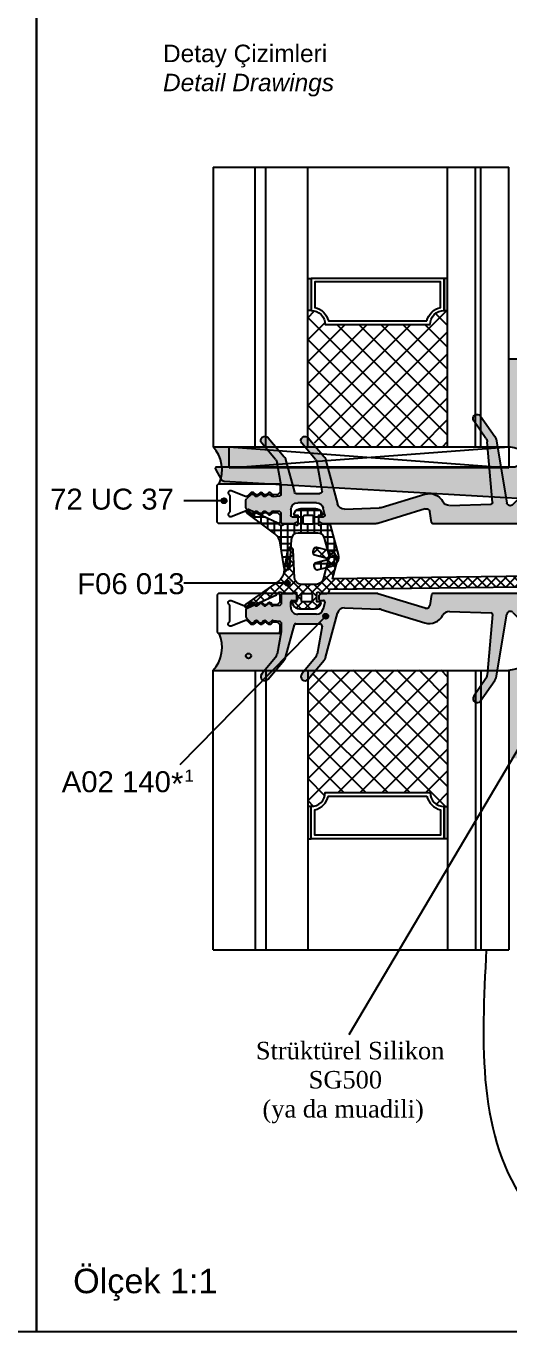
# Model space of a CAD drawing. Header units: millimetres. Extents: x -624 to 1947, y 11274 to 11571.
# Drawn here: x -205.1 to -136, y 11274.3 to 11461.2 of the extents above; entities that cross this region are included whole.
import ezdxf

# ---------------------------------------------------------------- set-up
doc = ezdxf.new("R2010")
doc.units = ezdxf.units.MM
for name, color, linetype in [('AKSESUAR', 7, 'Continuous'), ('Antet', 7, 'Continuous'), ('FITIL', 11, 'Continuous'), ('Layer1', 7, 'Continuous'), ('nokta', 140, 'Continuous'), ('silikon', 5, 'Continuous'), ('yazı_numara_k', 11, 'Continuous')]:
    doc.layers.add(name, color=color, linetype=linetype)
doc.styles.get("Standard").update_dxf_attribs({"font": 'arial.ttf'})

# ---------------------------------------------------------------- blocks, each defined once
blk = doc.blocks.new('camtakozu')
at = {"color": 1}
for p, q in [((708.43, 13168.56), (748.43, 13168.56)), ((708.43, 13165.56), (708.43, 13168.56)), ((708.43, 13168.56), (748.43, 13165.56)), ((708.43, 13165.56), (748.43, 13168.56)), ((748.43, 13168.56), (748.43, 13165.56)), ((748.43, 13165.56), (708.43, 13165.56))]:
    blk.add_line(p, q, dxfattribs=at)
blk = doc.blocks.new('CAM5V')
at = {"linetype": 'Continuous'}
for points in [[(941.47, -529.89), (941.47, -534.48), (940.97, -534.48), (940.97, -529.89)], [(941.47, -529.89), (941.47, -534.48), (940.97, -534.48), (940.97, -529.89)], [(941.47, -529.89), (941.47, -534.48), (940.97, -534.48), (940.97, -529.89)], [(960.47, -529.89), (960.47, -534.48), (960.97, -534.48), (960.97, -529.89)], [(960.47, -529.89), (960.47, -534.48), (960.97, -534.48), (960.97, -529.89)], [(960.47, -529.89), (960.47, -534.48), (960.97, -534.48), (960.97, -529.89)]]:
    blk.add_hatch(color=4, dxfattribs=at).paths.add_polyline_path(points)
at = {"color": 4}
for p, q in [((927.45, -513.99), (927.45, -553.99)), ((927.45, -513.99), (969.73, -513.99)), ((927.45, -513.99), (927.45, -553.99)), ((927.45, -513.99), (969.73, -513.99)), ((927.45, -513.99), (927.45, -553.99)), ((927.45, -513.99), (969.73, -513.99)), ((933.45, -553.99), (933.45, -513.99)), ((933.45, -553.99), (933.45, -513.99)), ((933.45, -553.99), (933.45, -513.99)), ((934.97, -553.99), (934.97, -513.99)), ((934.97, -553.99), (934.97, -513.99)), ((934.97, -553.99), (934.97, -513.99)), ((940.97, -553.99), (940.97, -513.99)), ((940.97, -553.99), (940.97, -513.99)), ((940.97, -553.99), (940.97, -513.99)), ((960.97, -553.99), (960.97, -513.99)), ((960.97, -553.99), (960.97, -513.99)), ((960.97, -553.99), (960.97, -513.99)), ((964.97, -553.99), (964.97, -513.99)), ((964.97, -553.99), (964.97, -513.99)), ((964.97, -553.99), (964.97, -513.99)), ((965.73, -553.99), (965.73, -513.99)), ((965.73, -553.99), (965.73, -513.99)), ((965.73, -553.99), (965.73, -513.99)), ((969.73, -553.99), (969.73, -513.99)), ((969.73, -553.99), (969.73, -513.99)), ((969.73, -553.99), (969.73, -513.99)), ((927.45, -553.99), (969.73, -553.99)), ((927.45, -553.99), (969.73, -553.99)), ((927.45, -553.99), (969.73, -553.99))]:
    blk.add_line(p, q, dxfattribs=at)
for points in [[(941.47, -529.89), (941.47, -534.48), (940.97, -534.48), (940.97, -529.89)], [(941.47, -529.89), (941.47, -534.48), (940.97, -534.48), (940.97, -529.89)], [(941.47, -529.89), (941.47, -534.48), (940.97, -534.48), (940.97, -529.89)], [(960.47, -529.89), (960.47, -534.49), (960.97, -534.49), (960.97, -529.89)], [(960.47, -529.89), (960.47, -534.48), (960.97, -534.48), (960.97, -529.89)], [(960.47, -529.89), (960.47, -534.49), (960.97, -534.49), (960.97, -529.89)], [(960.47, -529.89), (960.47, -534.48), (960.97, -534.48), (960.97, -529.89)], [(960.47, -529.89), (960.47, -534.49), (960.97, -534.49), (960.97, -529.89)], [(960.47, -529.89), (960.47, -534.48), (960.97, -534.48), (960.97, -529.89)]]:
    blk.add_lwpolyline(points, close=True, dxfattribs=at)
for points in [[(958.47, -536.49, -0.414214), (960.47, -534.49), (960.47, -529.89), (941.47, -529.89), (941.47, -534.49, -0.414214), (943.47, -536.49)], [(958.47, -536.49, -0.414214), (960.47, -534.49), (960.47, -529.89), (941.47, -529.89), (941.47, -534.49, -0.414214), (943.47, -536.49)], [(958.47, -536.49, -0.414214), (960.47, -534.49), (960.47, -529.89), (941.47, -529.89), (941.47, -534.49, -0.414214), (943.47, -536.49)], [(958.02, -535.99, -0.300614), (959.97, -534.04), (959.97, -530.39), (941.97, -530.39), (941.97, -534.04, -0.300614), (943.92, -535.99)], [(958.02, -535.99, -0.300614), (959.97, -534.04), (959.97, -530.39), (941.97, -530.39), (941.97, -534.04, -0.300614), (943.92, -535.99)], [(958.02, -535.99, -0.300614), (959.97, -534.04), (959.97, -530.39), (941.97, -530.39), (941.97, -534.04, -0.300614), (943.92, -535.99)]]:
    blk.add_lwpolyline(points, format="xyb", close=True, dxfattribs=at)
blk = doc.blocks.new('72UC37')
at = {"layer": 'Layer1', "color": 0, "linetype": 'Continuous', "ltscale": 10}
blk.add_lwpolyline([(1705.09, 11318.63), (1706, 11318.63), (1706.34, 11318.33), (1706.39, 11317.75, -0.221695), (1706.3, 11317.51), (1706.13, 11317.34, 0.414214), (1706.13, 11316.91), (1706.3, 11316.74, -0.414214), (1706.3, 11316.32), (1706.13, 11316.14, 0.414214), (1706.13, 11315.72), (1706.3, 11315.54, -0.414214), (1706.3, 11315.12), (1706.13, 11314.94, 0.198912), (1706.04, 11314.73), (1706.04, 11314.67), (1706.04, 11314.62, 0.198912), (1706.13, 11314.41), (1706.55, 11313.99, -0.298826), (1706.62, 11313.67), (1705.81, 11311.64, 0.837166), (1706.32, 11311.33, -0.213422), (1706.54, 11311.43), (1707.64, 11311.43), (1708.75, 11311.43, -0.213422), (1708.97, 11311.33, 0.837166), (1709.47, 11311.64), (1708.67, 11313.67, -0.298826), (1708.74, 11313.99), (1709.15, 11314.41, 0.198912), (1709.24, 11314.62), (1709.24, 11314.67), (1709.24, 11314.73, 0.198912), (1709.15, 11314.94), (1708.98, 11315.12, -0.414214), (1708.98, 11315.54), (1709.15, 11315.72, 0.414214), (1709.15, 11316.14), (1708.98, 11316.32, -0.414214), (1708.98, 11316.74), (1709.15, 11316.91, 0.414214), (1709.15, 11317.34), (1708.98, 11317.51, -0.221695), (1708.89, 11317.75), (1708.94, 11318.33), (1709.28, 11318.63), (1710.19, 11318.63, -0.414214), (1710.49, 11318.33), (1710.49, 11309.93, -0.414214), (1710.19, 11309.63), (1707.64, 11309.63), (1705.09, 11309.63, -0.414214), (1704.79, 11309.93), (1704.79, 11318.33, -0.414214)], format="xyb", close=True, dxfattribs=at)
blk = doc.blocks.new('A02140')
blk.add_hatch(color=1).paths.add_polyline_path([(1229.32, 10846.43), (1229.32, 10862.9, 0.36397), (1229.15, 10863.09), (1227.59, 10863.37, -0.450467), (1227.2, 10864.01), (1229.27, 10870.8, 0.074313), (1229.32, 10871.09), (1229.32, 10878.69, 0.131652), (1229.29, 10878.79), (1229.09, 10879.13, 0.267949), (1228.92, 10879.23), (1228.52, 10879.23, 0.414214), (1228.32, 10879.03), (1228.32, 10878.55, -0.486696), (1228.07, 10878.36), (1227.08, 10878.6, -0.345265), (1226.32, 10879.57), (1226.32, 10882.23, -0.414214), (1227.32, 10883.23), (1228.12, 10883.23, -0.414214), (1228.32, 10883.03), (1228.32, 10882.43, 0.414214), (1228.52, 10882.23), (1228.92, 10882.23, 0.267949), (1229.09, 10882.33), (1229.29, 10882.68, 0.131652), (1229.32, 10882.78), (1229.32, 10884.43, 0.414214), (1229.12, 10884.63), (1227.79, 10884.63, -0.388879), (1227.59, 10884.81), (1227.51, 10885.74, -0.221695), (1227.6, 10885.98), (1227.77, 10886.15, 0.414214), (1227.77, 10886.58), (1227.61, 10886.74, -0.414214), (1227.61, 10887.16), (1227.79, 10887.34, 0.414214), (1227.79, 10887.76), (1227.61, 10887.94, -0.414214), (1227.61, 10888.36), (1227.79, 10888.54, 0.414214), (1227.79, 10888.96), (1227.2, 10889.55, 0.197461), (1226.99, 10889.64), (1225.97, 10889.64, 0.197461), (1225.76, 10889.55), (1225.17, 10888.96, 0.414214), (1225.17, 10888.54), (1225.35, 10888.36, -0.414214), (1225.35, 10887.94), (1225.17, 10887.76, 0.414214), (1225.17, 10887.34), (1225.35, 10887.16, -0.414214), (1225.35, 10886.74), (1225.18, 10886.58, 0.414214), (1225.18, 10886.15), (1225.36, 10885.98, -0.221695), (1225.45, 10885.74), (1225.33, 10884.81, -0.387272), (1225.13, 10884.63), (1223.83, 10884.63, -0.043661), (1223.8, 10884.63), (1220.6, 10885.2, -0.131652), (1220.14, 10885.42), (1217.8, 10887.38, 1), (1217.02, 10886.46), (1219.75, 10884.17, 0.109518), (1220.13, 10883.97), (1224.83, 10882.72, -0.339454), (1224.98, 10882.52), (1224.98, 10879.06, -0.466308), (1224.62, 10878.76), (1220.61, 10879.47, -0.131652), (1220.14, 10879.69), (1217.8, 10881.65, 1), (1217.03, 10880.73), (1219.76, 10878.45, 0.109518), (1220.14, 10878.25), (1226.5, 10876.54, -0.349216), (1227.24, 10875.54), (1227.07, 10870.59, -0.065543), (1227.02, 10870.33), (1225.11, 10864.07, 0.359628), (1226.18, 10861.48, -0.287312), (1226.72, 10860.56), (1226.51, 10854.57, -0.429634), (1226.29, 10854.38), (1217.61, 10855.14, -0.131652), (1217.12, 10855.32), (1214.62, 10857.07, 1), (1213.93, 10856.09), (1216.84, 10854.05, 0.109518), (1217.24, 10853.88), (1226.32, 10852.33, -0.606617), (1226.59, 10851.49), (1221.03, 10845.85, 0.183818), (1220.97, 10845.72), (1220.61, 10838.87, -0.267949), (1220.5, 10838.7), (1219.88, 10838.39, 0.466308), (1219.81, 10838.09), (1220.73, 10836.88, 0.700208), (1221.82, 10837.21), (1222.08, 10842, -1), (1223.62, 10841.92), (1223.56, 10840.81, 0.668179), (1224.06, 10840.57), (1224.25, 10840.74, 0.198912), (1224.32, 10840.88), (1224.6, 10846.27, -0.414214), (1224.81, 10846.46), (1226.03, 10846.4, 0.198912), (1226.17, 10846.45), (1226.43, 10846.68), (1226.65, 10846.42, 0.198912), (1226.79, 10846.36), (1229.11, 10846.23, 0.429634)])
at = {"color": 1}
for p, q in [((1225.17, 10888.96), (1225.76, 10889.55)), ((1225.35, 10888.36), (1225.17, 10888.54)), ((1226.99, 10889.64), (1225.97, 10889.64)), ((1227.79, 10888.96), (1227.2, 10889.55)), ((1227.61, 10888.36), (1227.79, 10888.54)), ((1217.02, 10886.46), (1219.75, 10884.17)), ((1220.14, 10885.42), (1217.8, 10887.38)), ((1225.17, 10887.76), (1225.35, 10887.94)), ((1225.35, 10887.16), (1225.17, 10887.34)), ((1225.18, 10886.58), (1225.35, 10886.74)), ((1225.36, 10885.98), (1225.18, 10886.15)), ((1227.6, 10885.98), (1227.77, 10886.15)), ((1227.79, 10887.76), (1227.61, 10887.94)), ((1227.61, 10887.16), (1227.79, 10887.34)), ((1227.77, 10886.58), (1227.61, 10886.74)), ((1223.8, 10884.63), (1220.6, 10885.2)), ((1225.13, 10884.63), (1223.83, 10884.63)), ((1225.45, 10885.74), (1225.33, 10884.81)), ((1227.59, 10884.81), (1227.51, 10885.74)), ((1229.12, 10884.63), (1227.79, 10884.63)), ((1229.32, 10882.78), (1229.32, 10884.43)), ((1220.13, 10883.97), (1224.83, 10882.72)), ((1224.98, 10882.52), (1224.98, 10879.06)), ((1227.32, 10883.23), (1228.12, 10883.23)), ((1228.32, 10883.03), (1228.32, 10882.43)), ((1229.09, 10882.33), (1229.29, 10882.68)), ((1217.03, 10880.73), (1219.76, 10878.45)), ((1220.14, 10879.69), (1217.8, 10881.65)), ((1226.32, 10879.57), (1226.32, 10882.23)), ((1228.52, 10882.23), (1228.92, 10882.23)), ((1224.62, 10878.76), (1220.61, 10879.47)), ((1228.32, 10879.03), (1228.32, 10878.55)), ((1228.92, 10879.23), (1228.52, 10879.23)), ((1229.29, 10878.79), (1229.09, 10879.13)), ((1229.32, 10871.09), (1229.32, 10878.69)), ((1220.14, 10878.25), (1226.5, 10876.54)), ((1228.07, 10878.36), (1227.08, 10878.6)), ((1227.24, 10875.54), (1227.07, 10870.59)), ((1227.02, 10870.33), (1225.11, 10864.07)), ((1227.2, 10864.01), (1229.27, 10870.8)), ((1229.15, 10863.09), (1227.59, 10863.37)), ((1229.32, 10846.43), (1229.32, 10862.9)), ((1226.72, 10860.56), (1226.51, 10854.57)), ((1217.12, 10855.32), (1214.62, 10857.07)), ((1213.93, 10856.09), (1216.84, 10854.05)), ((1226.29, 10854.38), (1217.61, 10855.14)), ((1217.24, 10853.88), (1226.32, 10852.33)), ((1226.59, 10851.49), (1221.03, 10845.85)), ((1220.97, 10845.72), (1220.61, 10838.87)), ((1224.32, 10840.88), (1224.6, 10846.27)), ((1224.81, 10846.46), (1226.03, 10846.4)), ((1226.17, 10846.45), (1226.43, 10846.68)), ((1226.43, 10846.68), (1226.65, 10846.42)), ((1226.79, 10846.36), (1229.11, 10846.23)), ((1221.82, 10837.21), (1222.08, 10842)), ((1223.62, 10841.92), (1223.56, 10840.81)), ((1224.06, 10840.57), (1224.25, 10840.74)), ((1219.81, 10838.09), (1220.73, 10836.88)), ((1220.5, 10838.7), (1219.88, 10838.39))]:
    blk.add_line(p, q, dxfattribs=at)
for centre, radius, start, end in [((1225.38, 10888.75), 0.3, 135, 225), ((1225.13, 10888.15), 0.3, 315, 45), ((1225.97, 10889.34), 0.3, 90.3201, 135), ((1226.99, 10889.34), 0.3, 45, 89.6799), ((1227.82, 10888.15), 0.3, 135, 225), ((1227.58, 10888.75), 0.3, 315, 45), ((1217.41, 10886.92), 0.6, 50, 230), ((1225.38, 10887.55), 0.3, 135, 225), ((1225.4, 10886.37), 0.3, 135, 225), ((1225.13, 10886.95), 0.3, 315, 45), ((1227.82, 10886.95), 0.3, 135, 225), ((1227.56, 10886.37), 0.3, 315, 45), ((1227.58, 10887.55), 0.3, 315, 45), ((1220.78, 10886.18), 1, 230, 260), ((1223.83, 10884.83), 0.2, 260, 270), ((1225.13, 10884.83), 0.196, 270, 354.6799), ((1225.15, 10885.77), 0.3, 355, 45), ((1227.81, 10885.77), 0.3, 135, 185), ((1227.79, 10884.83), 0.2, 185, 270), ((1229.12, 10884.43), 0.2, 0, 90), ((1220.39, 10884.94), 1, 230, 255), ((1224.78, 10882.52), 0.2, 0, 75), ((1227.32, 10882.23), 1, 90, 180), ((1228.12, 10883.03), 0.2, 0, 90), ((1228.52, 10882.43), 0.2, 180, 270), ((1229.12, 10882.78), 0.2, 330, 0), ((1217.42, 10881.19), 0.6, 50, 230), ((1228.92, 10882.43), 0.2, 270, 330), ((1220.78, 10880.45), 1, 230, 260), ((1224.68, 10879.06), 0.3, 260, 0), ((1227.32, 10879.57), 1, 180, 256.1921), ((1228.52, 10879.03), 0.2, 90, 180), ((1228.92, 10879.03), 0.2, 30, 90), ((1229.12, 10878.69), 0.2, 0, 30), ((1220.4, 10879.21), 1, 230, 255), ((1228.12, 10878.55), 0.2, 256.1921, 0), ((1226.24, 10875.58), 1, 358, 75), ((1226.07, 10870.62), 1, 343, 358), ((1228.32, 10871.09), 1, 343, 0), ((1227.21, 10863.43), 2.2, 163, 242.1201), ((1227.68, 10863.86), 0.5, 163, 260), ((1229.12, 10862.9), 0.2, 0, 80), ((1225.72, 10860.6), 1, 358, 62.1201), ((1214.27, 10856.58), 0.6, 55, 235), ((1217.69, 10856.14), 1, 235, 265), ((1226.31, 10854.58), 0.2, 265, 358), ((1217.42, 10854.87), 1, 235, 260), ((1226.24, 10851.84), 0.5, 315.3371, 80.3039), ((1221.17, 10845.71), 0.2, 135.3371, 177), ((1224.8, 10846.26), 0.2, 87, 177), ((1226.04, 10846.6), 0.2, 267, 312), ((1226.8, 10846.56), 0.2, 222, 267), ((1229.12, 10846.43), 0.2, 267, 0), ((1222.85, 10841.96), 0.773, 357, 177), ((1223.86, 10840.79), 0.3, 177, 312), ((1224.12, 10840.89), 0.2, 312, 357), ((1219.97, 10838.21), 0.2, 117, 217), ((1220.41, 10838.88), 0.2, 297, 357), ((1221.21, 10837.25), 0.611, 217, 357)]:
    blk.add_arc(centre, radius, start, end, dxfattribs=at)
blk = doc.blocks.new('F05009')
at = {"layer": 'FITIL'}
h = blk.add_hatch(dxfattribs=at)
h.set_pattern_fill('NET', color=256, scale=0.3, style=0)
h.paths.add_polyline_path([(-531.95, 11339.95), (-527.88, 11341.04, -0.414214), (-526.17, 11340.05), (-525.66, 11338.17, -0.414214), (-525.95, 11337.68), (-526.24, 11337.61, -0.414214), (-526.73, 11337.89), (-527.2, 11339.67, 0.414214), (-527.45, 11339.81), (-530.21, 11339.07, 0.339454), (-530.95, 11338.11), (-530.95, 11335.29, 0.39896), (-530, 11334.29), (-526.03, 11334.08, -0.900404), (-525.99, 11333.29), (-529.54, 11332.73, 0.194002), (-530.83, 11331.96), (-533.81, 11328.01, -0.898151), (-534.32, 11328.32), (-532.43, 11332.41, -0.202229), (-532.32, 11332.51, 0.56776), (-532.18, 11333.19, -0.211717), (-532.25, 11333.34), (-532.25, 11334.75, -0.267949), (-532.15, 11334.92, 0.767327), (-532.25, 11335.29), (-533.45, 11335.29), (-533.45, 11334.89, -0.57735), (-533.75, 11334.72), (-533.95, 11334.83, -0.267949), (-534.45, 11335.7), (-534.45, 11337.78, -0.267949), (-533.95, 11338.65), (-533.75, 11338.76, -0.57735), (-533.45, 11338.59), (-533.45, 11338.19), (-532.25, 11338.19, 0.767327), (-532.15, 11338.56, -0.267949), (-532.25, 11338.74), (-532.25, 11339.57, -0.339454)])
h.paths.add_polyline_path([(-533.25, 11335.99), (-532.45, 11335.99, 0.414214), (-532.25, 11336.19), (-532.25, 11337.29, 0.414214), (-532.45, 11337.49), (-533.25, 11337.49, 0.414214), (-533.45, 11337.29), (-533.45, 11336.19, 0.414214)], flags=16)
at = {"layer": 'FITIL', "flags": 128}
for points in [[(-531.95, 11339.95), (-527.88, 11341.04, -0.414214), (-526.17, 11340.05), (-525.66, 11338.17, -0.414214), (-525.95, 11337.68), (-526.24, 11337.61, -0.414214), (-526.73, 11337.89), (-527.2, 11339.67, 0.414214), (-527.45, 11339.81), (-530.21, 11339.07, 0.339454), (-530.95, 11338.11), (-530.95, 11335.29, 0.39896), (-530, 11334.29), (-526.03, 11334.08, -0.900404), (-525.99, 11333.29), (-529.54, 11332.73, 0.194002), (-530.83, 11331.96), (-533.81, 11328.01, -0.898151), (-534.32, 11328.32), (-532.43, 11332.41, -0.202229), (-532.32, 11332.51, 0.56776), (-532.18, 11333.19, -0.211717), (-532.25, 11333.34), (-532.25, 11334.75, -0.267949), (-532.15, 11334.92, 0.767327), (-532.25, 11335.29), (-533.45, 11335.29), (-533.45, 11334.89, -0.57735), (-533.75, 11334.72), (-533.95, 11334.83, -0.267949), (-534.45, 11335.7), (-534.45, 11337.78, -0.267949), (-533.95, 11338.65), (-533.75, 11338.76, -0.57735), (-533.45, 11338.59), (-533.45, 11338.19), (-532.25, 11338.19, 0.767327), (-532.15, 11338.56, -0.267949), (-532.25, 11338.74), (-532.25, 11339.57, -0.339454)], [(-533.25, 11335.99), (-532.45, 11335.99, 0.414214), (-532.25, 11336.19), (-532.25, 11337.29, 0.414214), (-532.45, 11337.49), (-533.25, 11337.49, 0.414214), (-533.45, 11337.29), (-533.45, 11336.19, 0.414214)]]:
    blk.add_lwpolyline(points, format="xyb", close=True, dxfattribs=at)

msp = doc.modelspace()

# ---------------------------------------------------------------- hatches: boundary and pattern name
h = msp.add_hatch()
h.set_pattern_fill('ANSI37', color=256, scale=0.7, angle=270, style=0)
h.set_pattern_definition([(315, (-12881.693, 11834.3585), (1.57154482, 1.57154482), []), (45, (-12881.693, 11834.3585), (-1.57154482, 1.57154482), [])])
h.paths.add_polyline_path([(-147.28, 11351.489, 0.4142136), (-145.28, 11349.489), (-145.28, 11349.491), (-144.78, 11349.491), (-144.78, 11368.989), (-162.566, 11368.989, -0.0885616), (-164.78, 11368.187), (-164.78, 11349.489), (-164.28, 11349.489, 0.4142136), (-162.28, 11351.489)])
h.paths.add_polyline_path([(-144.78, 11400.989), (-144.78, 11420.488), (-145.28, 11420.488), (-145.28, 11420.489, 0.4142136), (-147.28, 11418.489), (-162.28, 11418.489, 0.4142136), (-164.28, 11420.489), (-164.78, 11420.506), (-164.78, 11401.792, -0.0885616), (-162.566, 11400.989)])
for points in [[(-131.547, 11413.189), (-131.316, 11413.589), (-130.22, 11413.589), (-130.22, 11398.689, 0.090493), (-136.02, 11400.989), (-136.02, 11413.589), (-132.124, 11413.589), (-131.894, 11413.189, 0.5773503)], [(-177.449, 11395.688), (-169.049, 11395.688), (-168.642, 11395.688), (-169.171, 11398.689, 0.1316525), (-169.39, 11399.158), (-170.926, 11400.989), (-172.3, 11400.989), (-178.3, 11400.989, -0.295121)], [(-177.449, 11374.29), (-169.049, 11374.29), (-168.642, 11374.29), (-169.171, 11371.29, -0.1316525), (-169.39, 11370.821), (-170.926, 11368.989), (-172.3, 11368.989), (-178.3, 11368.989, 0.295121)], [(-130.22, 11371.289, -0.090493), (-136.02, 11368.989), (-136.02, 11356.189, -0.4142136), (-135.82, 11356.389), (-132.124, 11356.389), (-131.894, 11356.789, -0.5773503), (-131.547, 11356.789), (-131.316, 11356.389), (-130.42, 11356.389, -0.4142136), (-130.22, 11356.189)]]:
    msp.add_hatch(color=7).paths.add_polyline_path(points)
at = {"layer": 'AKSESUAR'}
h = msp.add_hatch(dxfattribs=at)
h.set_pattern_fill('ANSI37', color=11, scale=0.3, style=0)
h.set_pattern_definition([(45, (466.3012, -1354.6916), (-0.67351921, 0.67351921), []), (135, (466.3012, -1354.6916), (-0.67351921, -0.67351921), [])])
h.paths.add_polyline_path([(-96.577, 11380.382), (-93.629, 11383.331, 0.1989124), (-93.57, 11383.472), (-93.57, 11402.289), (-89.27, 11402.289, -0.4142136), (-89.07, 11402.089), (-89.07, 11396.636, 0.2679492), (-88.97, 11396.463, -0.767327), (-89.07, 11396.089), (-90.27, 11396.089), (-90.27, 11396.489, 0.5773503), (-90.57, 11396.663), (-90.77, 11396.547, 0.2679492), (-91.27, 11395.681), (-91.27, 11392.698, 0.2679492), (-90.77, 11391.832), (-90.57, 11391.716, 0.5773503), (-90.27, 11391.889), (-90.27, 11392.289), (-89.07, 11392.289, -0.767327), (-88.97, 11391.916, 0.2679492), (-89.07, 11391.743), (-89.07, 11390.189, 0.4142136), (-88.87, 11389.989), (-86.97, 11389.989, 0.4142136), (-86.77, 11390.189), (-86.77, 11390.507), (-86.429, 11390.848, 0.4142136), (-86.429, 11391.131), (-86.77, 11391.472), (-86.77, 11392.507), (-86.429, 11392.848, 0.4142136), (-86.429, 11393.131), (-86.77, 11393.472), (-86.77, 11394.507), (-86.429, 11394.848, 0.4142136), (-86.429, 11395.131), (-86.77, 11395.472), (-86.77, 11396.507), (-86.429, 11396.848, 0.4142136), (-86.429, 11397.131), (-86.77, 11397.472), (-86.77, 11398.507), (-86.429, 11398.848, 0.4142136), (-86.429, 11399.131), (-86.77, 11399.472), (-86.77, 11400.507), (-86.429, 11400.848, 0.4142136), (-86.429, 11401.131), (-86.77, 11401.472), (-86.77, 11402.507), (-86.429, 11402.848, 0.4142136), (-86.429, 11403.131), (-86.77, 11403.472), (-86.77, 11404.077, 0.1095178), (-86.864, 11404.499), (-87.739, 11406.375, 0.2471834), (-91.448, 11409.194, 0.2272014), (-97.259, 11407.513, 0.8592236), (-96.72, 11406.684, -0.1482163), (-91.544, 11407.371, -1.1781557), (-92.428, 11404.753, 0.1456766), (-94.05, 11405.081, 0.3881512), (-95.87, 11403.089), (-95.87, 11401.972), (-96.212, 11401.631, 0.4142136), (-96.212, 11401.348), (-95.87, 11401.007), (-95.87, 11399.972), (-96.212, 11399.631, 0.4142136), (-96.212, 11399.348), (-95.87, 11399.007), (-95.87, 11397.972), (-96.212, 11397.631, 0.4142136), (-96.212, 11397.348), (-95.87, 11397.007), (-95.87, 11395.972), (-96.212, 11395.631, 0.4142136), (-96.212, 11395.348), (-95.87, 11395.007), (-95.87, 11393.972), (-96.212, 11393.631, 0.4142136), (-96.212, 11393.348), (-95.87, 11393.007), (-95.87, 11391.972), (-96.212, 11391.631, 0.4142136), (-96.212, 11391.348), (-95.87, 11391.007), (-95.87, 11389.907, -0.4931454), (-96.122, 11389.714), (-98.619, 11390.383, 0.4931454), (-98.87, 11390.19), (-98.87, 11384.841, 0.3394543), (-98.129, 11383.875), (-96.267, 11383.376, -0.8769765), (-96.37, 11382.589), (-110.62, 11382.589, 0.1604872), (-111.215, 11382.394), (-113.523, 11380.687, -0.32946), (-114.118, 11380.687), (-116.426, 11382.394, 0.1604872), (-117.02, 11382.589), (-118.156, 11382.589, -0.3152988), (-119.096, 11383.247), (-122.105, 11391.515, 0.2216947), (-123.301, 11392.711), (-125.615, 11393.553, 1), (-126.026, 11392.426), (-123.814, 11391.621, -0.2446984), (-123.19, 11390.94), (-121.29, 11383.848, -0.4892064), (-122.243, 11382.589), (-161.224, 11382.095), (-160.618, 11384.357, 0.4142136), (-161.608, 11386.072), (-163.489, 11386.576, 0.4142136), (-163.979, 11386.293), (-164.057, 11386.003, 0.4142136), (-163.774, 11385.513), (-161.989, 11385.035, -0.4142136), (-161.848, 11384.79), (-162.587, 11382.031, -0.3394543), (-163.553, 11381.289), (-165.67, 11381.289, -0.3989595), (-166.669, 11382.237), (-166.877, 11386.21, 0.900404), (-167.672, 11386.252), (-168.18, 11383.043, -0.2020336), (-168.999, 11381.724), (-173.644, 11378.434, 0.9122123), (-173.345, 11377.917), (-169.252, 11379.808, 0.2022287), (-169.147, 11379.923, -0.5677596), (-168.474, 11380.058, 0.2117169), (-168.319, 11379.989), (-166.917, 11379.989, 0.2679492), (-166.744, 11380.089, -0.767327), (-166.37, 11379.989), (-166.37, 11378.789), (-166.77, 11378.789, 0.5773503), (-166.944, 11378.489), (-166.828, 11378.289, 0.2679492), (-165.962, 11377.789), (-163.879, 11377.789, 0.2679492), (-163.013, 11378.289), (-162.897, 11378.489, 0.5773503), (-163.07, 11378.789), (-163.47, 11378.789), (-163.47, 11379.989, -0.767327), (-163.097, 11380.089, 0.2679492), (-162.924, 11379.989), (-162.095, 11379.989, 0.3394543), (-161.709, 11380.286), (-161.628, 11380.589), (-118.822, 11381.133, -0.4041491), (-118.619, 11380.942, 0.8563237), (-116.654, 11380.731), (-116.599, 11380.938, -0.5287465), (-116.287, 11381.047), (-114.712, 11379.883, 0.32946), (-112.929, 11379.883), (-110.62, 11381.589), (-109.07, 11381.589, -0.4142136), (-108.87, 11381.389), (-108.87, 11380.289, 0.4142136), (-108.67, 11380.089), (-107.87, 11380.089), (-107.87, 11377.689, -0.4142136), (-108.07, 11377.489), (-108.27, 11377.489, 0.5773503), (-108.444, 11377.189), (-108.039, 11376.489, 0.2679492), (-107.173, 11375.989), (-99.267, 11375.989, 0.2679492), (-98.401, 11376.489), (-97.997, 11377.189, 0.5773503), (-98.17, 11377.489), (-98.37, 11377.489, -0.4142136), (-98.57, 11377.689), (-98.57, 11380.089), (-97.285, 11380.089, 0.1989124)])
h.paths.add_polyline_path([(-97.71, 11385.121, 0.1622777), (-97.67, 11385.241), (-97.67, 11388.533, 0.1622777), (-97.71, 11388.653, -0.9890627), (-97.234, 11389.018, 0.1622777), (-97.129, 11388.948), (-96.108, 11388.675, 0.1622777), (-95.982, 11388.682, -0.7586274), (-95.63, 11388.224, 0.1622777), (-95.67, 11388.104), (-95.67, 11384.812, 0.1622777), (-95.63, 11384.692, -0.9890627), (-96.106, 11384.327, 0.1622777), (-96.212, 11384.396), (-97.232, 11384.67, 0.1622777), (-97.359, 11384.662, -0.7586274)], flags=16)
h.paths.add_polyline_path([(-165.67, 11379.789, -0.4142136), (-165.47, 11379.989), (-164.37, 11379.989, -0.4142136), (-164.17, 11379.789), (-164.17, 11378.989, -0.4142136), (-164.37, 11378.789), (-165.47, 11378.789, -0.4142136), (-165.67, 11378.989)], flags=16)
h.paths.add_polyline_path([(-106.57, 11377.689), (-106.57, 11379.889, -0.4142136), (-106.37, 11380.089), (-100.07, 11380.089, -0.4142136), (-99.87, 11379.889), (-99.87, 11377.689, -0.4142136), (-100.07, 11377.489), (-106.37, 11377.489, -0.4142136)], flags=16)
h.paths.add_polyline_path([(-90.27, 11395.189, -0.4142136), (-90.07, 11395.389), (-89.27, 11395.389, -0.4142136), (-89.07, 11395.189), (-89.07, 11393.189, -0.4142136), (-89.27, 11392.989), (-90.07, 11392.989, -0.4142136), (-90.27, 11393.189)], flags=16)
at = {"layer": 'AKSESUAR', "linetype": 'ByBlock'}
msp.add_hatch(color=31, dxfattribs=at).paths.add_polyline_path([(-135.183, 11398.071), (-177.836, 11398.071, 0.5773503), (-178.009, 11397.771), (-177.172, 11396.321, 0.2523573), (-176.768, 11396.072), (-133.975, 11393.569, -0.1837741), (-133.326, 11393.278), (-132.778, 11392.73, 0.1989124), (-132.636, 11392.671), (-130.236, 11392.671, 0.4142136), (-130.036, 11392.871), (-130.036, 11394.371, -0.4142136), (-129.836, 11394.571), (-121.636, 11394.571, 0.4142136), (-120.436, 11395.771), (-120.436, 11397.071, 0.4142136), (-121.636, 11398.271), (-134.736, 11398.271, 0.2134218), (-134.96, 11398.171, -0.2134218)])
at = {"layer": 'Antet'}
h = msp.add_hatch(dxfattribs=at)
h.set_pattern_fill('LINE', color=0, scale=0.5, angle=45, style=0)
h.set_pattern_definition([(45, (849.615364, 11357.43995), (-0.044194174, 0.044194174), [])])
edge = h.paths.add_edge_path()
edge.add_arc((-176.741, 11393.268), 0.362, 0, 360)
h = msp.add_hatch(dxfattribs=at)
h.set_pattern_fill('LINE', color=0, scale=0.5, angle=45, style=0)
h.set_pattern_definition([(45, (858.65181, 11345.63842), (-0.044194174, 0.044194174), [])])
edge = h.paths.add_edge_path()
edge.add_arc((-167.704, 11381.467), 0.362, 0, 360)
h = msp.add_hatch(dxfattribs=at)
h.set_pattern_fill('LINE', color=0, scale=0.5, angle=45, style=0)
h.set_pattern_definition([(45, (864.14232, 11340.897), (-0.044194174, 0.044194174), [])])
edge = h.paths.add_edge_path()
edge.add_arc((-162.214, 11376.725), 0.362, 0, 360)

# ---------------------------------------------------------------- linework, layer by layer
at = {"color": 4}
msp.add_line((-178.3, 11400.989), (-136.02, 11400.989), dxfattribs=at)
msp.add_line((-178.3, 11400.989), (-136.02, 11400.989), dxfattribs=at)
msp.add_line((-178.3, 11400.989), (-136.02, 11400.989), dxfattribs=at)
at = {"color": 0}
for p, q in [((-169.049, 11395.688), (-168.642, 11395.688)), ((-169.049, 11374.29), (-168.642, 11374.29))]:
    msp.add_line(p, q, dxfattribs=at)
at = {"color": 6}
msp.add_line((-164.28, 11349.489), (-164.78, 11349.489), dxfattribs=at)
at = {"color": 31}
msp.add_lwpolyline([(-134.723, 11398.27, 0.2134218), (-134.947, 11398.17, -0.2134218), (-135.17, 11398.07), (-177.823, 11398.07, 0.5773503), (-177.996, 11397.77), (-177.159, 11396.32, 0.2523573), (-176.755, 11396.07), (-133.962, 11393.568, -0.1837741), (-133.313, 11393.277), (-132.765, 11392.728, 0.1989124), (-132.623, 11392.67), (-130.223, 11392.67, 0.4142136), (-130.023, 11392.87), (-130.023, 11394.37, -0.4142219), (-129.823, 11394.57), (-121.623, 11394.57, 0.4142136), (-120.423, 11395.77), (-120.423, 11397.07, 0.4142136), (-121.623, 11398.27)], format="xyb", close=True, dxfattribs=at)
at = {"color": 11}
msp.add_lwpolyline([(-122.243, 11382.589), (-161.224, 11382.095), (-160.618, 11384.357, 0.4142136), (-161.608, 11386.072), (-163.489, 11386.576, 0.4142136), (-163.979, 11386.293), (-164.057, 11386.003, 0.4142136), (-163.774, 11385.513), (-161.989, 11385.035, -0.4142136), (-161.848, 11384.79), (-162.587, 11382.031, -0.3394543), (-163.553, 11381.289), (-165.67, 11381.289, -0.3989595), (-166.669, 11382.237), (-166.877, 11386.21, 0.900404), (-167.672, 11386.252), (-168.18, 11383.043, -0.2020336), (-168.999, 11381.724), (-173.644, 11378.434, 0.9122123), (-173.345, 11377.917), (-169.252, 11379.808, 0.2022287), (-169.147, 11379.923, -0.5677596), (-168.474, 11380.058, 0.2117169), (-168.319, 11379.989), (-166.917, 11379.989, 0.2679492), (-166.744, 11380.089, -0.767327), (-166.37, 11379.989), (-166.37, 11378.789), (-166.77, 11378.789, 0.5773503), (-166.944, 11378.489), (-166.828, 11378.289, 0.2679492), (-165.962, 11377.789), (-163.879, 11377.789, 0.2679492), (-163.013, 11378.289), (-162.897, 11378.489, 0.5773503), (-163.07, 11378.789), (-163.47, 11378.789), (-163.47, 11379.989, -0.767327), (-163.097, 11380.089, 0.2679492), (-162.924, 11379.989), (-162.095, 11379.989, 0.3394543), (-161.709, 11380.286), (-161.628, 11380.589), (-118.822, 11381.133, -0.4041491)], format="xyb", dxfattribs=at)
msp.add_lwpolyline([(-165.67, 11379.789, -0.4142136), (-165.47, 11379.989), (-164.37, 11379.989, -0.4142136), (-164.17, 11379.789), (-164.17, 11378.989, -0.4142136), (-164.37, 11378.789), (-165.47, 11378.789, -0.4142136), (-165.67, 11378.989)], format="xyb", close=True, dxfattribs=at)
at = {"color": 7}
for centre, start, end in [((-181.974, 11397.68), 336.2412, 42.01094), ((-181.974, 11372.298), 317.98906, 23.7588)]:
    msp.add_arc(centre, 4.944, start, end, dxfattribs=at)
msp.add_arc((-139.422, 11386.032), 17.378, 281.28932, 301.97246)
at = {"color": 140}
msp.add_spline([(-139.249, 11328.989), (-133.246, 11292.222), (-116.282, 11280.888), (-54.541, 11298.862), (-19.22, 11293.852)], degree=3, dxfattribs=at)
at = {"layer": 'AKSESUAR', "color": 140}
msp.add_line((-178.3, 11328.989), (-178.3, 11368.989), dxfattribs=at)
msp.add_line((-178.3, 11328.989), (-178.3, 11368.989), dxfattribs=at)
msp.add_line((-178.3, 11328.989), (-178.3, 11368.989), dxfattribs=at)
at = {"layer": 'Antet', "color": 140}
for points in [[(-413.55, 11274.303), (-413.55, 11571.303), (-203.55, 11571.303), (-203.55, 11274.303)], [(93.45, 11274.303), (-203.55, 11274.303), (-203.55, 11484.303), (93.45, 11484.303)]]:
    msp.add_lwpolyline(points, close=True, dxfattribs=at)
at = {"layer": 'Antet', "color": 0}
for centre in [(-176.741, 11393.268), (-167.704, 11381.467), (-162.214, 11376.725), (-173.254, 11371.052)]:
    msp.add_circle(centre, 0.362, dxfattribs=at)
at = {"layer": 'nokta'}
for p, q in [((-176.741, 11393.268), (-182.487, 11393.268)), ((-167.704, 11381.467), (-182.487, 11381.467)), ((-162.214, 11376.725), (-183.055, 11355.477)), ((-133.01, 11360.547), (-158.902, 11316.803))]:
    msp.add_line(p, q, dxfattribs=at)
at = {"layer": 'silikon', "color": 4}
msp.add_lwpolyline([(-131.547, 11413.189), (-131.316, 11413.589), (-130.22, 11413.589), (-130.22, 11398.689, 0.090493), (-136.02, 11400.989), (-136.02, 11413.589), (-132.124, 11413.589), (-131.894, 11413.189, 0.5773503)], format="xyb", close=True, dxfattribs=at)

# ---------------------------------------------------------------- block references
at = {"color": 6}
msp.add_blockref('CAM5V', (-1105.755, 11954.981), dxfattribs=at)
at = {"color": 0, "xscale": -1}
for name, p, rotation in [('A02140', (10716.027, 12619.294), 89.99999999999997), ('72UC37', (-11487.375, 9669.498), 270)]:
    msp.add_blockref(name, p, dxfattribs=dict(at, rotation=rotation))
msp.add_blockref('camtakozu', (-884.448, -1767.574))
at = {"color": 0}
for name, p, rotation in [('72UC37', (-11487.375, 13100.481), 270), ('A02140', (10716.027, 10150.685), 89.99999999999999)]:
    msp.add_blockref(name, p, dxfattribs=dict(at, rotation=rotation))
at = {"color": 1, "rotation": 270}
msp.add_blockref('F05009', (-11501.456, 10857.69), dxfattribs=at)
at = {"color": 6, "xscale": -1, "rotation": 179.9999999999882}
msp.add_blockref('CAM5V', (-1105.755, 10814.997), dxfattribs=at)

# ---------------------------------------------------------------- texts
at = {"layer": 'Antet', "color": 1, "linetype": 'Continuous'}
msp.add_text('*', height=3.25, rotation=360, dxfattribs=at).set_placement((-184.33, 11351.141))
at = {"layer": 'Antet', "char_height": 3, "attachment_point": 1}
for s, insert, width in [('{\\fArial|b0|i0|c162|p34;72 UC 37}', (-201.629, 11394.99), 32.13086), ('F06 013', (-197.757, 11382.885), 16.92135), ('{\\fArial|b0|i0|c162|p34;A02 140}', (-199.962, 11354.548), 32.13086)]:
    msp.add_mtext(s, dxfattribs=dict(at, insert=insert, width=width))
at = {"layer": 'Antet', "color": 1, "insert": (-182.4, 11354.78), "char_height": 1.71951, "attachment_point": 1}
msp.add_mtext('{\\fArial|b0|i0|c0|p0;1}', dxfattribs=at)
at = {"layer": 'yazı_numara_k', "attachment_point": 1}
for s, insert, char_height in [('{\\fArial|b0|i0|c162|p34;\\H0.8333x;Detay Çizimleri\\P\\fArial|b0|i1|c162|p34;Detail Drawings\\fArial|b0|i0|c162|p34; \\H1.2x;         }', (-185.478, 11458.536), 3), ('{\\fArial|b0|i0|c162|p34;Ölçek 1:1}', (-198.334, 11283.34), 3.5)]:
    msp.add_mtext(s, dxfattribs=dict(at, insert=insert, char_height=char_height))
at = {"layer": 'yazı_numara_k', "color": 0, "insert": (-172.198, 11315.813), "char_height": 2.5, "width": 39.06815, "attachment_point": 1}
msp.add_mtext('{\\fTimes New Roman|b0|i0|c162|p18;Strüktürel Silikon\\P        SG500\\P (ya da muadili)}', dxfattribs=at)

doc.saveas('drawing.dxf')
